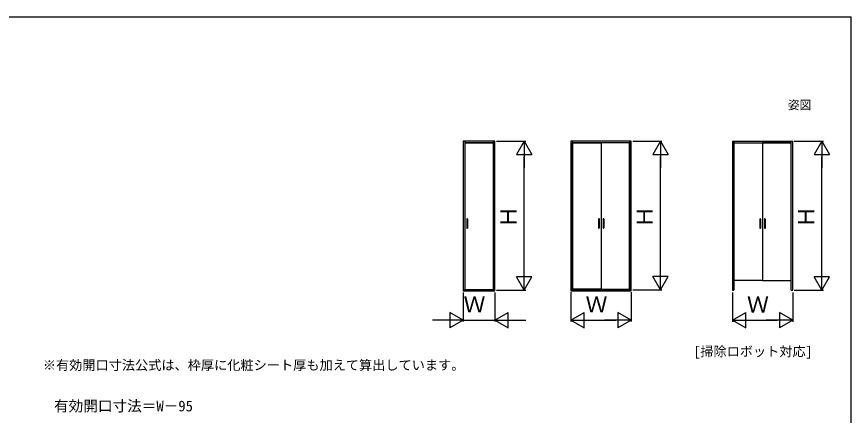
# Model space of a CAD drawing. Units: millimetres, scale not verified. Extents: x -525 to 525, y -783 to 779.
# Drawn here: x -45 to 525, y 474 to 747 of the extents above; entities that cross this region are included whole.
import ezdxf
from ezdxf.enums import TextEntityAlignment as Align

# ---------------------------------------------------------------- set-up
doc = ezdxf.new("R2010")
doc.units = ezdxf.units.MM
doc.header["$LTSCALE"] = 4
for name, color, linetype in [('0-2_USER1', 3, 'Continuous'), ('0-6_YKK_A1', 4, 'Continuous'), ('0-7_YKK_D', 6, 'Continuous'), ('0-8_YKK_ZWAK', 7, 'Continuous')]:
    doc.layers.add(name, color=color, linetype=linetype)
doc.styles.add('ＭＳ ゴシック', font='')
doc.styles.get('ＭＳ ゴシック').set_extended_font_data('MS Gothic')

msp = doc.modelspace()

# ---------------------------------------------------------------- linework, layer by layer
at = {"layer": '0-6_YKK_A1'}
for p, q in [((261.02, 661.569), (261.02, 559.919)), ((280.72, 559.919), (280.72, 661.569)), ((334.617, 661.7), (334.617, 560.05)), ((373.807, 560.05), (373.807, 661.7)), ((443.897, 661.569), (443.897, 559.919)), ((443.897, 661.569), (444.877, 661.569)), ((444.877, 661.569), (444.877, 559.919)), ((444.877, 661.569), (484.067, 661.569)), ((484.067, 559.919), (484.067, 661.569)), ((484.067, 661.569), (485.047, 661.569)), ((485.047, 559.919), (485.047, 661.569)), ((261.02, 660.569), (280.72, 660.569)), ((334.617, 660.7), (373.807, 660.7)), ((334.717, 660.55), (354.162, 660.55)), ((334.717, 560.5), (334.717, 660.55)), ((354.162, 660.35), (354.162, 560.5)), ((373.707, 660.55), (354.262, 660.55)), ((354.262, 660.35), (354.262, 560.5)), ((373.707, 560.5), (373.707, 660.55)), ((444.877, 660.569), (484.067, 660.569)), ((444.977, 660.419), (464.422, 660.419)), ((444.977, 566.369), (444.977, 660.419)), ((464.422, 660.219), (464.422, 566.369)), ((483.967, 660.419), (464.522, 660.419)), ((464.522, 660.219), (464.522, 566.369)), ((483.967, 560.369), (483.967, 660.419)), ((262.445, 608.427), (262.445, 602.311)), ((262.945, 608.427), (262.945, 602.311)), ((352.412, 608.558), (352.412, 602.442)), ((352.912, 608.558), (352.912, 602.442)), ((355.512, 608.558), (355.512, 602.442)), ((356.012, 608.558), (356.012, 602.442)), ((462.672, 608.427), (462.672, 602.311)), ((463.172, 608.427), (463.172, 602.311)), ((465.772, 608.427), (465.772, 602.311)), ((466.272, 608.427), (466.272, 602.311)), ((464.422, 566.369), (444.977, 566.369)), ((464.522, 566.369), (483.967, 566.369)), ((261.02, 559.919), (260.02, 559.919)), ((261.02, 560.069), (280.72, 560.069)), ((281.72, 559.919), (280.72, 559.919)), ((333.637, 560.05), (334.617, 560.05)), ((334.617, 560.2), (373.807, 560.2)), ((354.162, 560.5), (334.717, 560.5)), ((354.262, 560.5), (373.707, 560.5)), ((373.807, 560.05), (374.787, 560.05)), ((443.897, 559.919), (444.877, 559.919)), ((484.067, 559.919), (485.047, 559.919))]:
    msp.add_line(p, q, dxfattribs=at)
for points in [[(260.02, 559.319), (281.72, 559.319), (281.72, 661.569), (260.02, 661.569)], [(333.637, 559.45), (374.787, 559.45), (374.787, 661.7), (333.637, 661.7)], [(261.195, 560.369), (280.62, 560.369), (280.62, 660.419), (261.195, 660.419)]]:
    msp.add_lwpolyline(points, close=True, dxfattribs=at)
for centre, start, end in [((262.695, 608.392), 8.0102, 171.9898), ((352.662, 608.523), 8.0102, 171.9898), ((355.762, 608.523), 8.0102, 171.9898), ((462.922, 608.392), 8.0102, 171.9898), ((466.022, 608.392), 8.0102, 171.9898), ((262.695, 602.346), 188.0102, 351.9898), ((352.662, 602.477), 188.0102, 351.9898), ((355.762, 602.477), 188.0102, 351.9898), ((462.922, 602.346), 188.0102, 351.9898), ((466.022, 602.346), 188.0102, 351.9898)]:
    msp.add_arc(centre, 0.253, start, end, dxfattribs=at)
at = {"layer": '0-7_YKK_D'}
for p, q in [((282.72, 661.569), (302.72, 661.569)), ((301.72, 661.569), (296.47, 652.476)), ((301.72, 661.569), (306.97, 652.476)), ((301.72, 661.569), (301.72, 643.382)), ((375.787, 661.7), (395.787, 661.7)), ((394.787, 661.7), (389.537, 652.607)), ((394.787, 661.7), (400.037, 652.607)), ((394.787, 661.7), (394.787, 643.513)), ((486.047, 661.569), (506.047, 661.569)), ((505.047, 661.569), (499.797, 652.476)), ((505.047, 661.569), (510.297, 652.476)), ((505.047, 661.569), (505.047, 643.382)), ((296.47, 652.476), (306.97, 652.476)), ((301.72, 570.419), (301.72, 651.069)), ((389.537, 652.607), (400.037, 652.607)), ((394.787, 570.55), (394.787, 651.2)), ((499.797, 652.476), (510.297, 652.476)), ((505.047, 570.419), (505.047, 651.069)), ((301.72, 559.919), (301.72, 578.105)), ((394.787, 560.05), (394.787, 578.237)), ((505.047, 559.919), (505.047, 578.105)), ((301.72, 559.919), (296.47, 569.012)), ((306.97, 569.012), (296.47, 569.012)), ((301.72, 559.919), (306.97, 569.012)), ((394.787, 560.05), (389.537, 569.143)), ((400.037, 569.143), (389.537, 569.143)), ((394.787, 560.05), (400.037, 569.143)), ((505.047, 559.919), (499.797, 569.012)), ((510.297, 569.012), (499.797, 569.012)), ((505.047, 559.919), (510.297, 569.012)), ((282.72, 559.919), (302.72, 559.919)), ((375.787, 560.05), (395.787, 560.05)), ((486.047, 559.919), (506.047, 559.919)), ((260.02, 558.319), (260.02, 538.45)), ((281.72, 558.319), (281.72, 538.45)), ((333.637, 558.45), (333.637, 538.45)), ((374.787, 558.45), (374.787, 538.45)), ((443.897, 558.319), (443.897, 538.319)), ((485.047, 558.319), (485.047, 538.319)), ((260.02, 539.45), (250.927, 544.7)), ((250.927, 544.7), (250.927, 534.2)), ((281.72, 539.45), (290.814, 544.7)), ((290.814, 534.2), (290.814, 544.7)), ((333.637, 539.45), (342.73, 544.7)), ((342.73, 534.2), (342.73, 544.7)), ((374.787, 539.45), (365.693, 544.7)), ((365.693, 544.7), (365.693, 534.2)), ((443.897, 539.319), (452.99, 544.569)), ((452.99, 534.069), (452.99, 544.569)), ((485.047, 539.319), (475.954, 544.569)), ((475.954, 544.569), (475.954, 534.069)), ((249.52, 539.45), (239.02, 539.45)), ((260.02, 539.45), (241.834, 539.45)), ((260.02, 539.45), (250.927, 534.2)), ((260.02, 539.45), (281.72, 539.45)), ((281.72, 539.45), (290.814, 534.2)), ((281.72, 539.45), (299.907, 539.45)), ((292.22, 539.45), (302.72, 539.45)), ((333.637, 539.45), (342.73, 534.2)), ((333.637, 539.45), (351.823, 539.45)), ((344.137, 539.45), (364.287, 539.45)), ((374.787, 539.45), (356.6, 539.45)), ((374.787, 539.45), (365.693, 534.2)), ((443.897, 539.319), (452.99, 534.069)), ((443.897, 539.319), (462.084, 539.319)), ((454.397, 539.319), (474.547, 539.319)), ((485.047, 539.319), (466.86, 539.319)), ((485.047, 539.319), (475.954, 534.069))]:
    msp.add_line(p, q, dxfattribs=at)
at = {"layer": '0-8_YKK_ZWAK'}
msp.add_line((-524.9, 746.7), (525.1, 746.7), dxfattribs=at)
msp.add_lwpolyline([(-524.9, -783.3), (525.1, -783.3), (525.1, 746.7)], dxfattribs=at)

# ---------------------------------------------------------------- texts
at = {"layer": '0-2_USER1', "style": 'ＭＳ ゴシック'}
for s, height, p in [('姿図', 5.865, (481.774, 681.7)), ('[掃除ロボット対応]', 6.598, (417.478, 512.751)), ('※有効開口寸法公式は、枠厚に化粧シート厚も加えて算出しています。', 6.598, (-27.131, 503.408))]:
    msp.add_text(s, height=height, dxfattribs=at).set_placement(p, align=Align.BOTTOM_LEFT)
at = {"layer": '0-7_YKK_D', "style": 'ＭＳ ゴシック'}
for p in [(299.72, 602.392), (392.787, 602.523), (503.047, 602.392)]:
    msp.add_text('Ｈ', height=11, rotation=90, dxfattribs=at).set_placement(p, align=Align.BOTTOM_LEFT)
for s, height, p in [('Ｗ', 11, (260.217, 541.45)), ('Ｗ', 11, (343.558, 541.45)), ('Ｗ', 11, (453.819, 541.319)), ('有効開口寸法＝W－95', 7.331, (-19.536, 474.889))]:
    msp.add_text(s, height=height, dxfattribs=at).set_placement(p, align=Align.BOTTOM_LEFT)

doc.saveas('drawing.dxf')
